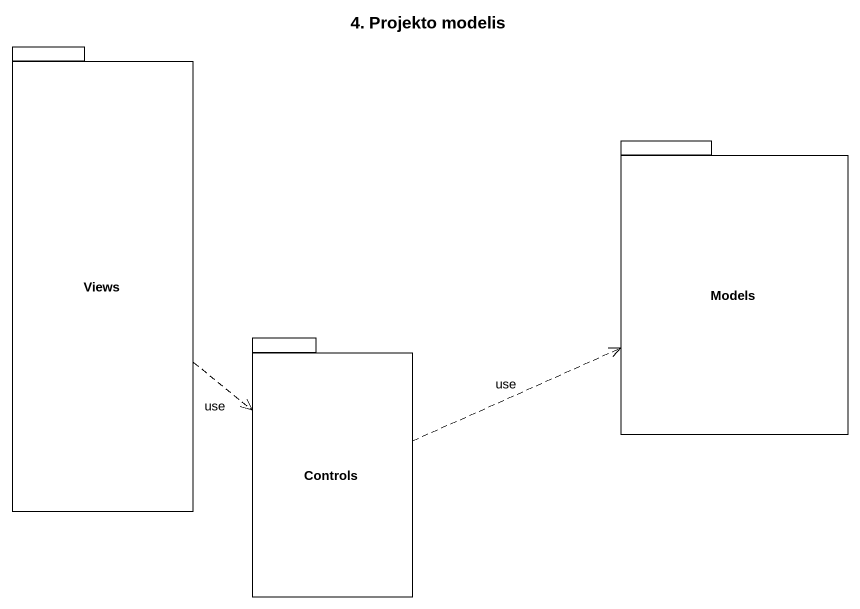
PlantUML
@startuml
title 4. Projekto modelis
package Views {
}
package Models {
}
package Controls {
}
Views ..> Controls : use
Controls .right.> Models : use
@enduml
